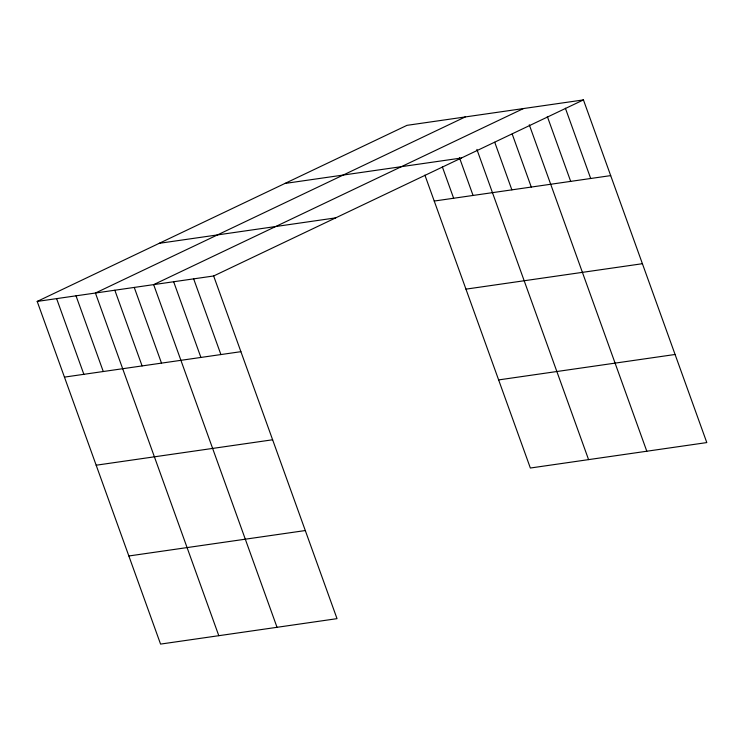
<?xml version="1.0" encoding="UTF-8"?>
<svg xmlns="http://www.w3.org/2000/svg" width="744" height="744" viewBox="0 0 744 744"><rect width="100%" height="100%" fill="white"/><g stroke="black" fill="none" stroke-linecap="round" stroke-linejoin="round"><path stroke-width="1.12" d="M37.2 301.422L213.649 275.978L337.023 618.655L160.565 644.09L37.2 301.422L406.977 125.345L583.436 99.91L706.8 442.578L530.351 468.023L424.889 175.091M465.214 116.957L95.427 293.024L218.801 635.692M523.441 108.559L153.655 284.627L277.028 627.304M213.649 275.978L583.436 99.91M284.952 183.452L461.401 158.016M434.236 201.047L610.684 175.612M159.225 243.316L335.674 217.88M465.949 289.146L642.398 263.711M64.449 377.115L240.898 351.68M498.629 379.914L675.078 354.479M96.171 465.214L272.62 439.778M128.852 555.982L305.3 530.546M565.384 108.206L590.69 178.495M547.333 116.492L570.685 181.378M529.282 124.778L646.806 451.227M512.207 134.069L531.281 187.051M494.741 142.271L511.872 189.85M476.885 149.395L588.578 459.625M459.429 157.598L473.054 195.449M442.355 166.888L453.645 198.248M193.654 278.861L220.903 354.562M173.659 281.743L200.908 357.446M134.245 287.426L161.504 363.128M114.836 290.225L142.095 365.918M76.018 295.824L103.267 371.516M56.609 298.623L83.858 374.316"/></g></svg>
